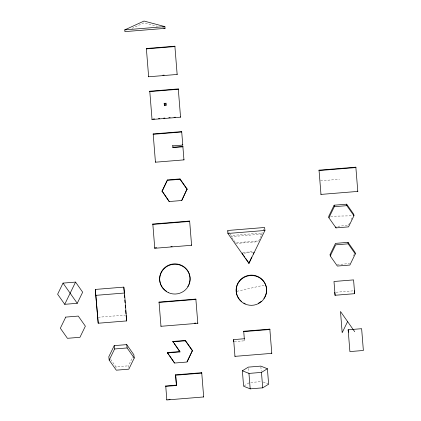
<?xml version="1.0" encoding="UTF-8"?>
<svg xmlns="http://www.w3.org/2000/svg" width="421" height="421" viewBox="0 0 421 421"><rect width="100%" height="100%" fill="white"/><g stroke="black" fill="none" stroke-linecap="round" stroke-linejoin="round"><path stroke-width="0.32" stroke-dasharray="2.1 1.58" d="M128.615 367.491L128.421 365.823L132.694 357.05M231.945 237.649L235.55 242.775L258.731 240.891L262.03 234.123L261.904 233.013L262.709 231.355M262.978 230.803L263.788 229.145M349.493 223.051L348.356 225.393L337.089 226.309M351.203 219.546L352.056 217.789M353.408 255.963L354.261 254.205M244.133 385.889L248.979 382.899M131.915 28.412L144.15 22.792L157.443 26.339M236.849 291.343L265.009 284.928M320.539 180.809L339.489 179.272M230.034 234.013L231.092 235.518L261.904 233.013M262.03 234.123L231.224 236.623L231.092 235.518M235.634 243.512L258.173 241.68M242.617 252.495L253.342 251.626M243.964 253.132L254.063 252.311M337.189 264.583L349.704 263.567M336.053 292.248L353.682 290.811M98.172 317.271L125.384 315.061M234.413 341.631L244.475 340.81L244.364 339.252M110.676 359.397L115.907 366.838L128.421 365.823M250.769 382.468L261.409 381.605M330.674 216.273L352.645 215.784M162.511 27.691L163.78 28.028M263.236 382.031L268.624 384.189M228.266 231.497L229.677 233.508M115.907 366.838L116.038 367.954M260.867 366.754L261.22 371.259M248.401 368.412L248.706 372.275M244.375 339.537L244.475 340.81"/><path stroke-width="0.63" d="M63.039 283.107L57.63 294.216L64.734 304.315L77.248 303.299L82.663 292.185L75.559 282.091L63.039 283.107L77.248 303.299M64.734 304.315L75.559 282.091M162.059 191.05L167.474 179.935L179.988 178.92L187.092 189.018L181.725 200.517L169.205 201.533L162.059 191.05L169.205 201.533M162.106 191.439L167.474 179.935M187.092 189.018L181.725 200.517M114.217 345.63L108.802 356.74L109.192 360.087L116.296 370.18L128.81 369.164L134.225 358.05L133.836 354.708L126.732 344.615L114.217 345.63L114.607 348.972L109.192 360.087M187.035 361.655L192.444 350.54L185.345 340.447L172.826 341.463L179.972 351.93L167.458 352.945L167.416 352.577L179.93 351.561L179.972 351.93M192.444 350.54L187.077 362.023L174.557 363.039L167.458 352.945M248.922 263.346L227.903 233.466L227.556 230.492L264.593 227.487L264.941 230.461L248.922 263.346L251.758 257.042M253.195 254.084L254.063 252.311M334.148 205.201L328.738 216.315L328.906 217.789L336.011 227.887L348.525 226.872L353.94 215.757L353.766 214.278L346.667 204.185L334.148 205.201L334.321 206.679L328.906 217.789M330.085 254.484L335.5 243.375L348.014 242.354L355.119 252.453L355.287 253.931L349.877 265.041L337.358 266.056L330.253 255.963L330.085 254.484L330.832 255.547M330.253 255.963L335.669 244.848L348.183 243.833L355.287 253.931M347.588 321.586L342.178 332.701L340.489 311.493L354.692 331.685M242.375 370.78L248.301 367.128L260.815 366.112L267.403 368.743L268.624 384.189L262.699 387.841L250.179 388.857L243.591 386.22L242.375 370.78L248.964 373.416L261.478 372.396L267.403 368.743M124.779 29.88L144.008 21.05L164.906 26.623L165.043 28.365L124.921 31.622L124.779 29.88L164.906 26.623M146.371 48.515L174.883 46.199L174.925 46.568L146.413 48.883L146.371 48.515L148.634 76.775L177.146 74.459L174.883 46.199M162.848 75.248L164.148 75.143M149.776 91.225L178.288 88.91L178.33 89.278L149.818 91.594L149.776 91.225L152.039 119.49L180.551 117.175L178.288 88.91M166.006 103.44L164.222 103.587L164.179 103.213L164.364 105.329L166.142 105.182L165.963 103.071M153.291 119.011L154.591 118.906M158.475 118.59L159.775 118.485M163.658 118.169L164.958 118.064M168.842 117.748L170.142 117.643M174.031 117.327L175.325 117.222M153.176 133.936L181.688 131.62L181.73 131.989L153.218 134.304L153.176 133.936L155.444 162.201L183.956 159.885L182.872 146.44L172.905 147.25L172.947 147.618L182.914 146.808L182.872 146.44M181.688 131.62L182.772 145.066L172.81 145.876L172.763 145.508L172.947 147.618M167.516 180.325L180.035 179.309L187.135 189.408M319.034 170.163L355.85 167.174L355.898 167.563L319.076 170.552L319.034 170.163L320.981 194.413L357.797 191.418L355.85 167.174M334.321 206.679L346.836 205.664L353.94 215.757M152.823 224.03L189.645 221.041L189.687 221.43L152.87 224.419L152.823 224.03L154.77 248.279L191.587 245.29L189.645 221.041M227.903 233.466L264.941 230.461M156.665 247.732L154.728 247.89L154.77 248.279M170.873 246.58L172.168 246.474M95.299 289.432L123.811 287.117L124.495 293.021L126.716 320.918L98.204 323.233L95.299 289.432L98.204 323.233M95.983 295.337L124.495 293.021M159.043 302.067L195.86 299.078L195.902 299.447L159.085 302.436L159.043 302.067L160.985 326.296L197.807 323.302L195.86 299.078M335.084 295.268L354.671 293.679L353.577 279.897L333.99 281.491L335.084 295.268L334.748 292.353M194.534 323.196L195.823 323.091M243.712 331.238L269.84 329.117L269.882 329.506L243.759 331.627L243.712 331.238L244.322 338.894M172.868 341.831L185.387 340.815L192.486 350.914M348.156 329.79L361.634 328.696L363.37 350.488L349.893 351.582L348.156 329.79L348.435 332.19M114.607 348.972L127.121 347.957L134.225 358.05M233.787 341.678L233.634 339.605L244.327 338.737M234.923 355.966L234.965 356.355L271.787 353.361L269.84 329.117M175.599 374.832L201.727 372.711L201.77 373.101L175.646 375.222L175.599 374.832L176.462 385.504L165.774 386.373L165.727 385.983L176.42 385.115M168.747 399.403L170.042 399.297M166.811 399.561L166.853 399.95L203.675 396.961L201.727 372.711M163.78 28.028L165.043 28.365M242.075 253.284L244.717 257.047M245.475 258.12L248.874 262.957M172.826 341.463L173.573 342.526M174.32 343.589L179.556 351.03M167.416 352.577L168.91 354.703M169.658 355.766L174.557 363.039M357.75 191.029L357.797 191.418M346.667 204.185L346.836 205.664M354.335 290.758L354.671 293.679M348.014 242.354L348.183 243.833M335.895 226.903L336.011 227.887M320.934 194.023L320.981 194.413M271.74 352.972L271.787 353.361M177.104 74.091L177.146 74.459M180.509 116.801L180.551 117.175M182.73 144.698L182.772 145.066M183.914 159.517L183.956 159.885M191.544 244.901L191.587 245.29M197.759 322.933L197.807 323.302M179.988 178.92L180.035 179.309M203.627 396.571L203.675 396.961M166.142 105.182L166.1 104.813L164.322 104.961L164.364 105.329M185.345 340.447L185.387 340.815M148.592 76.406L148.634 76.775M151.997 119.117L152.039 119.49M155.402 161.832L155.444 162.201M160.943 325.922L160.985 326.296M126.1 315.597L126.716 320.918M126.732 344.615L127.121 347.957M261.478 372.396L262.699 387.841M248.964 373.416L250.179 388.857M233.634 339.605L234.965 356.355M175.646 375.222L176.462 385.504M165.727 385.983L166.853 399.95M123.811 287.117L124.227 292.306M124.432 294.9L124.637 297.494M124.842 300.089L125.053 302.683M125.258 305.278L125.463 307.872M125.674 310.466L125.932 313.708M237.091 295.279A15.23 14.898 -6.6 0 1 253.274 275.234A15.23 14.898 -6.6 0 1 263.893 298.447M261.225 301.341A15.23 14.898 -6.6 0 1 260.178 302.146M259.71 302.457A15.23 14.898 -6.6 0 1 258.226 303.304M245.017 303.604A15.23 14.898 -6.6 0 1 243.838 303.02M241.649 301.547A15.23 14.898 -6.6 0 1 237.333 295.879M164.632 289.848A15.23 14.898 -6.6 0 1 162.453 270.156A15.23 14.898 -6.6 0 1 182.198 265.656A15.23 14.898 -6.6 0 1 188.95 284.307M188.687 284.901A15.23 14.898 -6.6 0 1 187.74 286.622M166.742 291.406A15.23 14.898 -6.6 0 1 165.132 290.269M65.75 317.102L60.34 328.212L67.439 338.31L79.958 337.295L85.368 326.18L78.264 316.082L65.75 317.102M245.059 303.994A15.23 14.898 -6.6 0 0 266.577 288.959A15.23 14.898 -6.6 0 0 242.612 278.302A15.23 14.898 -6.6 0 0 245.059 303.994M168.542 292.711A15.23 14.898 -6.6 0 0 190.055 277.681A15.23 14.898 -6.6 0 0 166.09 267.025A15.23 14.898 -6.6 0 0 168.542 292.711"/></g></svg>
